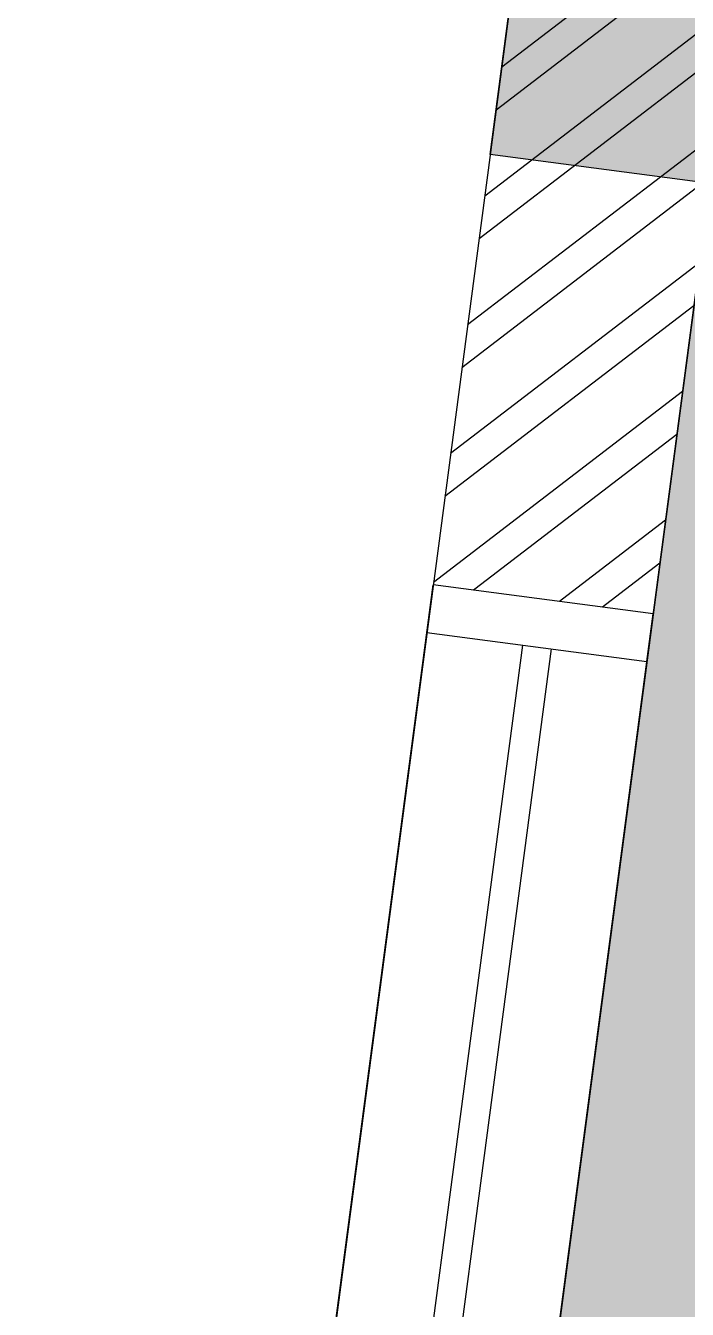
# Model space of a CAD drawing. Header units: millimetres. Extents: x -176651 to 424033, y -469666 to 486614.
# Drawn here: x 47970 to 48656, y 105291 to 106622 of the extents above; entities that cross this region are included whole.
import ezdxf

# ---------------------------------------------------------------- set-up
doc = ezdxf.new("R2010")
doc.units = ezdxf.units.MM
doc.set_wipeout_variables(frame=1)
for name, color, linetype in [('1625_East Villa$0$ad-Elevation 10', 8, 'Continuous'), ('1625_East Villa$0$ad-Verandah', 8, 'Continuous'), ('1625_East Villa$0$ad-Wall', 8, 'Continuous'), ('1625_East Villa$0$ad-Wall hatch', 8, 'Continuous'), ('1625E_Columns$0$ad-Column', 8, 'Continuous'), ('1625E_Columns$0$ad-Column Hatch', 8, 'Continuous'), ('ad-Plinth', 8, 'Continuous')]:
    doc.layers.add(name, color=color, linetype=linetype)

# ---------------------------------------------------------------- blocks, each defined once
blk = doc.blocks.new('A$C92fa9908')
at = {"layer": 'ad-Plinth', "ltscale": 5}
blk.add_lwpolyline([(0, 13620), (12120, 13620), (12120, 0), (0, 0), (0, 4745), (2830, 4745), (2830, 8645), (0, 8645)], close=True, dxfattribs=at)
blk = doc.blocks.new('zw$C194')
at = {"layer": 'ad-Plinth', "ltscale": 5, "rotation": 352.4703876422758}
blk.add_blockref('A$C92fa9908', (-156288.2, -329134), dxfattribs=at)
blk = doc.blocks.new('1625_East Villa$0$zw$7F57')
blk.add_wipeout([(230, 1350), (230, -1350), (0, -1350), (0, 1350)]).dxf.layer = '1625_East Villa$0$ad-Elevation 10'
at = {"layer": '1625_East Villa$0$ad-Elevation 10'}
blk.add_lwpolyline([(0, 1300), (230, 1300), (230, 1350), (0, 1350)], close=True, dxfattribs=at)
for points in [[(0, -1350), (0, 1350)], [(230, -1350), (230, 1350)], [(100, 1300), (100, -1300)], [(130, 1300), (130, -1300)]]:
    blk.add_lwpolyline(points, dxfattribs=at)
blk = doc.blocks.new('1625_East Villa$0$zw$42B5')
at = {"layer": '1625_East Villa$0$ad-Wall hatch', "transparency": 33554610}
h = blk.add_hatch(dxfattribs=at)
h.set_pattern_fill('ANSI32', color=256, scale=10)
h.set_pattern_definition([(45, (411299.33, 102900.03), (-67.35192, 67.35192), []), (45, (411344.235, 102900.03), (-67.35192, 67.35192), [])])
h.paths.add_polyline_path([(12120, 0), (12120, 9020), (11890, 9020), (11890, 230), (10090, 230), (10090, 0)])
blk.add_blockref('1625_East Villa$0$zw$7F57', (11890, 6695))
at = {"layer": '1625_East Villa$0$ad-Wall'}
blk.add_lwpolyline([(12120, 0), (12120, 9020), (11890, 9020), (11890, 230), (10090, 230), (10090, 0)], close=True, dxfattribs=at)
blk = doc.blocks.new('1625_East Villa$0$zw$959F')
at = {"transparency": 33554559}
h = blk.add_hatch(color=256, dxfattribs=at)
h.dxf.hatch_style = 1
h.set_gradient(color1=(153, 204, 0), color2=(63, 127, 0), tint=1, name='INVSPHERICAL')
h.paths.add_polyline_path([(0, -8875), (2430, -8875), (2430, -4975), (0, -4975)])
h = blk.add_hatch(dxfattribs=at)
h.set_pattern_fill('GRASS', color=74)
h.set_pattern_definition([(90, (-1096435.541, 661200.024), (-17.96051224, 17.96051224), [4.7625, -31.1585245]), (45, (-1096435.54, 661200.024), (-17.96051224, 17.96051224), [4.7625, -20.6375]), (135, (-1096435.54, 661200.024), (-17.96051224, -17.96051224), [4.7625, -20.6375])])
h.paths.add_polyline_path([(0, -8875), (2430, -8875), (2430, -4975), (0, -4975)])
at = {"layer": '1625_East Villa$0$ad-Elevation 10'}
blk.add_lwpolyline([(0, -8875), (2430, -8875), (2430, -4975), (0, -4975)], close=True, dxfattribs=at)
blk = doc.blocks.new('1625E_Columns$0$zw$6AA0')
at = {"layer": '1625E_Columns$0$ad-Column Hatch', "transparency": 33554687}
h = blk.add_hatch(color=256, dxfattribs=at)
h.dxf.hatch_style = 1
h.paths.add_polyline_path([(0, -230), (380, -230), (380, 0), (0, 0)])
at = {"layer": '1625E_Columns$0$ad-Column'}
blk.add_lwpolyline([(0, -230), (380, -230), (380, 0), (0, 0)], close=True, dxfattribs=at)
blk = doc.blocks.new('1625E_Columns')
at = {"layer": '1625E_Columns$0$ad-Column', "xscale": -1.000000000000001, "rotation": 90}
blk.add_blockref('1625E_Columns$0$zw$6AA0', (11890, 8875), dxfattribs=at)
blk = doc.blocks.new('1625_East Villa')
at = {"layer": '1625_East Villa$0$ad-Verandah'}
blk.add_blockref('1625_East Villa$0$zw$959F', (12120, 13620), dxfattribs=at)
at = {"layer": '1625_East Villa$0$ad-Wall'}
blk.add_blockref('1625_East Villa$0$zw$42B5', (0, 0), dxfattribs=at)
blk.add_blockref('1625E_Columns', (0, 0))
blk = doc.blocks.new("All Plot's Villa Plans")
at = {"ltscale": 5, "rotation": 352.4703876422526}
blk.add_blockref('1625_East Villa', (35550.7, 99624.7), dxfattribs=at)

msp = doc.modelspace()

# ---------------------------------------------------------------- block references
at = {"ltscale": 5}
msp.add_blockref("All Plot's Villa Plans", (0, 0), dxfattribs=at)

# ---------------------------------------------------------------- next in the draw order: block references
msp.add_blockref('zw$C194', (191838.8, 428758.8), dxfattribs=at)

doc.saveas('drawing.dxf')
